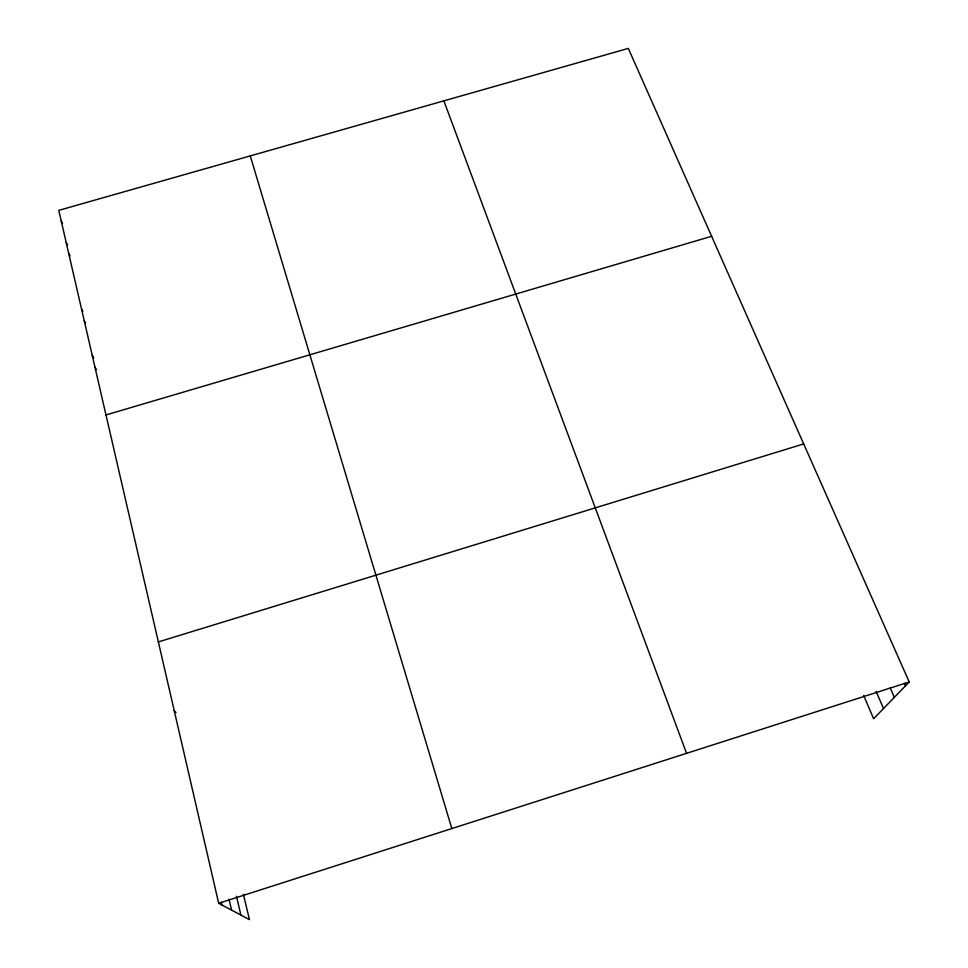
<?xml version="1.0" encoding="UTF-8"?>
<svg xmlns="http://www.w3.org/2000/svg" width="968" height="968" viewBox="0 0 968 968"><rect width="100%" height="100%" fill="white"/><g stroke="black" fill="none" stroke-linecap="round" stroke-linejoin="round"><path stroke-width="1.45" d="M243.404 894.299L249.429 919.6L218.683 903.289L58.77 210.371L628.317 48.4L909.23 681.968L873.632 718.74L863.686 695.532M218.683 903.289L909.23 681.968M158.365 641.917L803.682 443.925M105.984 414.945L711.625 236.289M174.252 710.754L176.007 712.521M94.949 367.126L96.498 369.619M92.238 355.389L93.799 357.906M84.24 320.698L85.535 322.876M81.602 309.3L82.909 311.502M68.74 253.555L70.059 255.879M66.223 242.641L67.542 244.989M61.238 221.055L62.569 223.439M904.354 683.299L905.479 685.84M890.161 687.812L894.335 697.359M876.076 691.297L883.53 708.528M443.876 100.853L686.566 753.334M250.264 155.908L451.838 828.572M236.47 896.259L240.911 915.087M229.041 899.26L231.582 910.138M221.285 902.212L221.938 905.019"/></g></svg>
